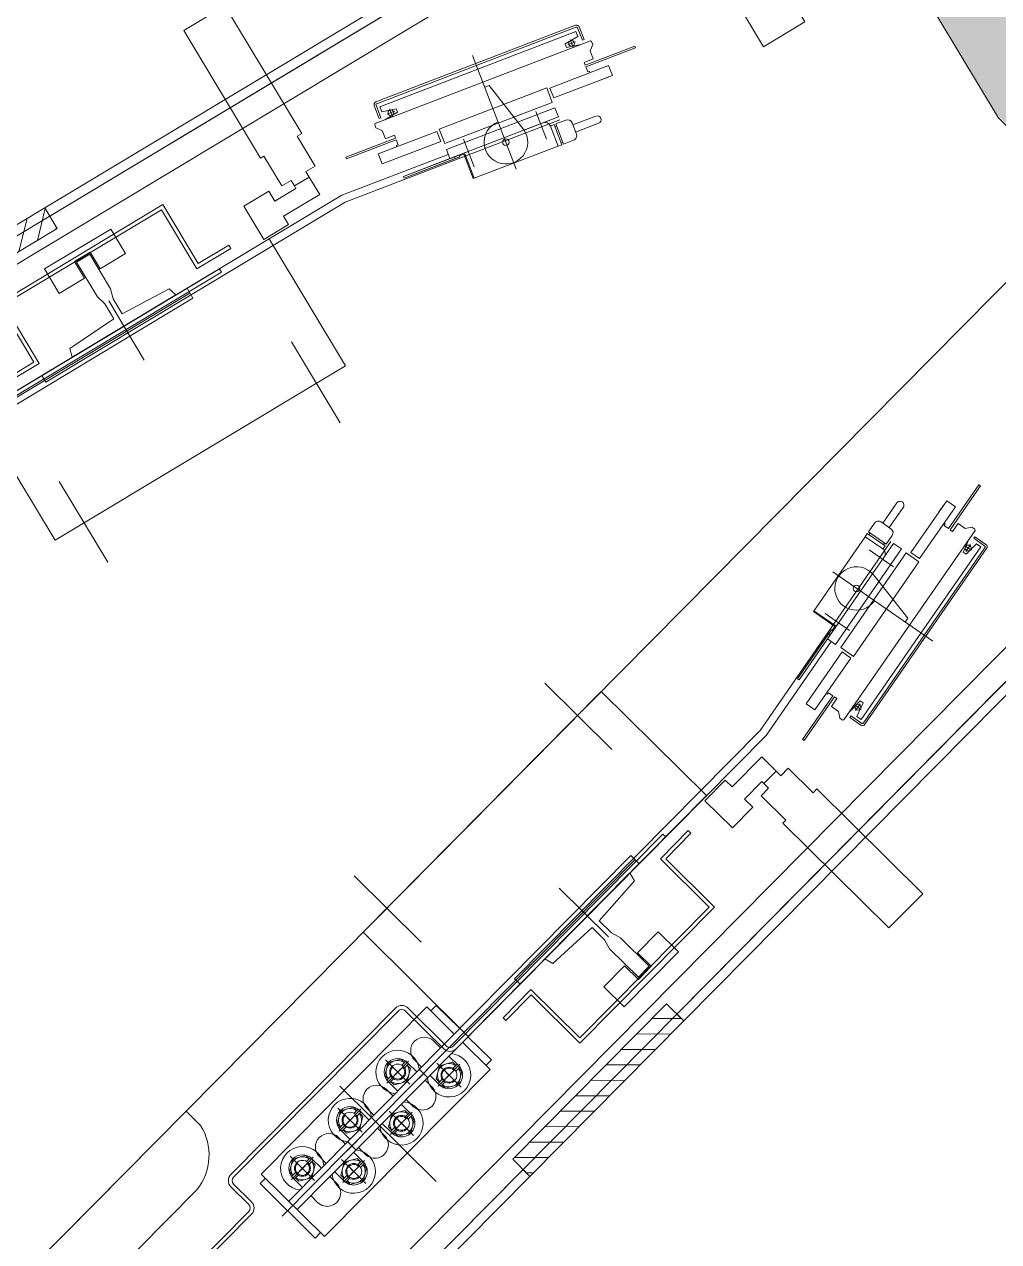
# Model space of a CAD drawing. Header units: centimetres. Extents: x 139057 to 200038, y 34824 to 80516.
# Drawn here: x 164981.1 to 165081.7, y 54705.5 to 54831.3 of the extents above; entities that cross this region are included whole.
import ezdxf

# ---------------------------------------------------------------- set-up
doc = ezdxf.new("R2010")
doc.units = ezdxf.units.CM
doc.header["$LTSCALE"] = 100
doc.linetypes.add('ACAD_ISO10W100', pattern=[18, 12, -3, 0, -3])
doc.layers.get('0').update_dxf_attribs({"lineweight": 0})
doc.layers.add('410_STRUTTURE_001-AM_0', color=7, linetype='Continuous', lineweight=0)
doc.layers.add('448_RAMPE_SCALE_ASCENS_001-AM_0', color=216, linetype='Continuous', lineweight=0)
doc.layers.add('_retini_strutture', color=7, linetype='Continuous')

# ---------------------------------------------------------------- blocks, each defined once
blk = doc.blocks.new('ShaftLight')
at = {"ltscale": 0.25}
blk.add_lwpolyline([(21.23997806452098, -290), (0, -290), (0, 290), (21.23997806452098, 290), (21.23997806452098, 290, -0.3204378042070283), (65, 240.0668209494688), (65, 240.0668209494652), (65, -240.066820949467), (65, -240.0668209494688, -0.3204378042070308), (21.23997806452098, -290.0000000000036)], format="xyb", close=True, dxfattribs=at)
blk = doc.blocks.new('AP1-2')
h = blk.add_hatch()
h.set_pattern_fill('ANSI31', color=256, scale=5, angle=15.34524588088531, style=0)
h.set_pattern_definition([(150.3452458808853, (14867029.82111044, 36739366.71833694), (7.854514465389945, 13.79573222097979), [])])
h.paths.add_polyline_path([(14862173.37049774, 36749960.51841115), (14862197.47921624, 36749967.13427787), (14862137.67178115, 36750185.07709309), (14862113.56306265, 36750178.46122637)])
h = blk.add_hatch()
h.set_pattern_fill('ANSI31', color=256, scale=5, style=0)
h.set_pattern_definition([(74.64524564820047, (14865287.06199875, 36738645.01329304), (-15.30833884970249, 4.203615903325286), [])])
h.paths.add_polyline_path([(14861210.22877433, 36749558.29772824), (14861231.95638932, 36749570.66343673), (14861120.17038447, 36749767.08107627), (14861098.44276948, 36749754.71536776)])
for p, q in [((14861926.08507797, 36750823.85723292), (14862334.94564091, 36749333.93842974)), ((14861956.80966319, 36750806.36438113), (14862359.0543594, 36749340.55429645)), ((14860972.37478458, 36750582.743667), (14861912.16863297, 36748931.44492887)), ((14860796.47118594, 36750356.06565066), (14861560.67197134, 36749013.29904414)), ((14862071.89853737, 36749846.60423134), (14861934.71845796, 36750346.4988192)), ((14861944.7057106, 36750332.77728162), (14862077.68462981, 36749848.19203933)), ((14860787.10927945, 36750321.97232717), (14861538.94435635, 36749000.93333564)), ((14861933.13352571, 36750329.60166564), (14862066.11244492, 36749845.01642335)), ((14862011.26132901, 36750090.2435704), (14861863.7159718, 36750049.75446612)), ((14862103.88346301, 36749752.72151143), (14862011.26132901, 36750090.2435704)), ((14861863.7159718, 36750049.75446612), (14861956.3381058, 36749712.23240714)), ((14861095.69524753, 36749975.7946248), (14861175.65287067, 36750021.30043214)), ((14861096.9528484, 36749985.71523163), (14861166.48121635, 36750025.28549889)), ((14861170.43824307, 36750018.3326621), (14861166.48121635, 36750025.28549889)), ((14861175.65287067, 36750021.30043214), (14861295.84755745, 36749810.10801449)), ((14861384.22480029, 36749561.8224673), (14861127.82167554, 36750012.34484274)), ((14861130.4594315, 36749995.57975842), (14861379.01017269, 36749558.85469725)), ((14861140.88868669, 36750001.51529851), (14861389.43942788, 36749564.79023734)), ((14861161.28153414, 36749989.94394881), (14861164.75795253, 36749991.92246217)), ((14861169.87351467, 36749978.8905389), (14861161.95946122, 36749992.79621249)), ((14861164.75795253, 36749991.92246217), (14861167.65469714, 36749986.83263238)), ((14861165.67618378, 36749990.30905078), (14861169.95930787, 36749992.74667976)), ((14861169.95930787, 36749992.74667976), (14861181.91618125, 36749985.74431024)), ((14861100.90987512, 36749978.76239484), (14861096.9528484, 36749985.71523163)), ((14861150.78125351, 36749984.13320652), (14861162.9487179, 36749991.05800329)), ((14861157.83084808, 36749972.03676756), (14861157.91664129, 36749985.89290842)), ((14861157.91664129, 36749985.89290842), (14861162.19976538, 36749988.33053742)), ((14861164.17827874, 36749984.85411902), (14861161.28153414, 36749989.94394881)), ((14861166.39709627, 36749976.91202554), (14861173.34993307, 36749980.86905227)), ((14861171.85202803, 36749975.4141205), (14861167.89500131, 36749982.3669573)), ((14861169.87351467, 36749978.8905389), (14861185.38703177, 36749987.71965478)), ((14861181.91618125, 36749985.74431024), (14861181.83038805, 36749971.88816938)), ((14861215.88993431, 36749764.60220715), (14861095.69524753, 36749975.7946248)), ((14861131.66095232, 36749973.25138303), (14861140.35199832, 36749978.19766644)), ((14861169.87351467, 36749978.8905389), (14861154.35999757, 36749970.06142302)), ((14861169.78772146, 36749965.03439804), (14861157.83084808, 36749972.03676756)), ((14861176.79831144, 36749966.72307451), (14861164.63084705, 36749959.79827774)), ((14861174.07084556, 36749967.47202703), (14861169.78772146, 36749965.03439804)), ((14861169.87351467, 36749978.8905389), (14861177.78756812, 36749964.98486532)), ((14861172.0923322, 36749970.94844542), (14861174.98907681, 36749965.85861564)), ((14861174.98907681, 36749965.85861564), (14861178.4654952, 36749967.837129)), ((14861178.4654952, 36749967.837129), (14861175.56875059, 36749972.92695879)), ((14861181.83038805, 36749971.88816938), (14861177.54726396, 36749969.45054039)), ((14861168.09324543, 36749953.71454555), (14861176.78429143, 36749958.66082896)), ((14861147.30576048, 36749941.71866757), (14861143.82934208, 36749939.74015421)), ((14861152.42132262, 36749928.6867443), (14861144.50726917, 36749942.59241789)), ((14861145.49652585, 36749940.85420869), (14861157.66399024, 36749947.77900546)), ((14861154.20159185, 36749953.86273766), (14861145.51054586, 36749948.91645425)), ((14861150.20250509, 36749936.62883777), (14861147.30576048, 36749941.71866757)), ((14861152.50711582, 36749942.54288516), (14861148.22399173, 36749940.10525617)), ((14861164.4639892, 36749935.54051563), (14861152.50711582, 36749942.54288516)), ((14861140.46444924, 36749935.68911383), (14861140.37865603, 36749921.83297297)), ((14861144.74757333, 36749938.12674281), (14861140.46444924, 36749935.68911383)), ((14861143.82934208, 36749939.74015421), (14861146.72608669, 36749934.65032441)), ((14861155.89774102, 36749930.66525766), (14861148.94490422, 36749926.70823094)), ((14861154.39983598, 36749925.2103259), (14861150.44280926, 36749932.16316269)), ((14861152.42132262, 36749928.6867443), (14861167.93483972, 36749937.51586018)), ((14861164.378196, 36749921.68437477), (14861164.4639892, 36749935.54051563)), ((14861181.4734375, 36749917.56864569), (14861175.01083133, 36749928.92400139)), ((14861190.63388496, 36749934.32590017), (14861181.94283897, 36749929.37961677)), ((14861185.40523736, 36749923.29588457), (14861197.57270175, 36749930.22068134)), ((14861195.90551798, 36749929.10662685), (14861199.38193638, 36749931.08514021)), ((14861198.80226259, 36749924.01679707), (14861195.90551798, 36749929.10662685)), ((14861204.49749852, 36749918.05321695), (14861196.58344506, 36749931.95889054)), ((14861199.38193638, 36749931.08514021), (14861202.27868099, 36749925.99531043)), ((14861200.30016763, 36749929.47172882), (14861204.58329172, 36749931.90935781)), ((14861204.58329172, 36749931.90935781), (14861216.5401651, 36749924.90698829)), ((14862087.05997042, 36749929.57446542), (14862018.16248385, 36749910.66775407)), ((14861119.57937641, 36749849.5886042), (14861241.2322489, 36749918.82418126)), ((14861152.42132262, 36749928.6867443), (14861136.90780552, 36749919.85762842)), ((14861140.37865603, 36749921.83297297), (14861152.33552941, 36749914.83060344)), ((14861152.33552941, 36749914.83060344), (14861156.61865351, 36749917.26823243)), ((14861152.42132262, 36749928.6867443), (14861160.33537607, 36749914.78107071)), ((14861157.53688475, 36749915.65482103), (14861154.64014015, 36749920.74465083)), ((14861161.01330315, 36749917.6333344), (14861157.53688475, 36749915.65482103)), ((14861158.11655854, 36749922.72316419), (14861161.01330315, 36749917.6333344)), ((14861171.51358378, 36749923.44407668), (14861159.34611939, 36749916.51927991)), ((14861160.09507191, 36749919.24674579), (14861164.378196, 36749921.68437477)), ((14861166.28493617, 36749912.41406108), (14861174.97598216, 36749917.36034448)), ((14861183.91981227, 36749926.47762662), (14861172.56445657, 36749920.01502045)), ((14861204.49749852, 36749918.05321695), (14861188.98398142, 36749909.22410107)), ((14861192.45483193, 36749911.19944561), (14861192.54062513, 36749925.05558647)), ((14861192.54062513, 36749925.05558647), (14861196.82374923, 36749927.49321546)), ((14861201.02108012, 36749916.07470359), (14861207.97391691, 36749920.03173031)), ((14861206.47601188, 36749914.57679855), (14861202.51898515, 36749921.52963535)), ((14861204.49749852, 36749918.05321695), (14861220.01101561, 36749926.88233283)), ((14861204.49749852, 36749918.05321695), (14861212.41155197, 36749904.14754336)), ((14861216.5401651, 36749924.90698829), (14861216.4543719, 36749911.05084743)), ((14861204.41170531, 36749904.19707609), (14861192.45483193, 36749911.19944561)), ((14861211.42229529, 36749905.88575256), (14861199.25483089, 36749898.96095579)), ((14861208.69482941, 36749906.63470507), (14861204.41170531, 36749904.19707609)), ((14861206.71631604, 36749910.11112347), (14861209.61306065, 36749905.02129368)), ((14861209.61306065, 36749905.02129368), (14861213.08947905, 36749906.99980704)), ((14861213.08947905, 36749906.99980704), (14861210.19273444, 36749912.08963683)), ((14861216.4543719, 36749911.05084743), (14861212.1712478, 36749908.61321844)), ((14861188.8255757, 36749893.0254157), (14861180.13452971, 36749888.0791323)), ((14861202.71722928, 36749892.8772236), (14861211.40827527, 36749897.823507)), ((14861181.92974433, 36749880.88134561), (14861178.45332593, 36749878.90283225)), ((14861178.45332593, 36749878.90283225), (14861181.35007054, 36749873.81300246)), ((14861187.04530647, 36749867.84942234), (14861179.13125302, 36749881.75509594)), ((14861180.1205097, 36749880.01688673), (14861192.28797409, 36749886.94168351)), ((14861184.82648894, 36749875.79151582), (14861181.92974433, 36749880.88134561)), ((14861187.13109967, 36749881.7055632), (14861182.84797558, 36749879.26793422)), ((14861199.08797305, 36749874.70319368), (14861187.13109967, 36749881.7055632)), ((14861187.04530647, 36749867.84942234), (14861171.53178937, 36749859.02030646)), ((14861175.08843309, 36749874.85179187), (14861175.00263988, 36749860.99565101)), ((14861179.37155718, 36749877.28942086), (14861175.08843309, 36749874.85179187)), ((14861190.52172486, 36749869.82793571), (14861183.56888807, 36749865.87090898)), ((14861189.02381983, 36749864.37300394), (14861185.0667931, 36749871.32584074)), ((14861187.04530647, 36749867.84942234), (14861202.55882356, 36749876.67853823)), ((14861187.04530647, 36749867.84942234), (14861194.95935992, 36749853.94374876)), ((14861199.00217985, 36749860.84705282), (14861199.08797305, 36749874.70319368)), ((14861225.25786881, 36749873.48857822), (14861216.56682282, 36749868.54229482)), ((14861220.0292212, 36749862.45856262), (14861232.19668559, 36749869.38335939)), ((14861227.16460898, 36749864.21826452), (14861231.44773308, 36749866.6558935)), ((14861230.52950183, 36749868.2693049), (14861234.00592023, 36749870.24781826)), ((14861233.42624644, 36749863.17947511), (14861230.52950183, 36749868.2693049)), ((14861239.12148236, 36749857.215895), (14861231.20742891, 36749871.12156858)), ((14861234.00592023, 36749870.24781826), (14861236.90266484, 36749865.15798847)), ((14861234.92415147, 36749868.63440687), (14861239.20727557, 36749871.07203586)), ((14861239.12148236, 36749857.215895), (14861254.63499946, 36749866.04501088)), ((14861239.20727557, 36749871.07203586), (14861251.16414895, 36749864.06966633)), ((14861175.00263988, 36749860.99565101), (14861186.95951326, 36749853.99328148)), ((14861186.95951326, 36749853.99328148), (14861191.24263735, 36749856.43091047)), ((14861192.1608686, 36749854.81749908), (14861189.26412399, 36749859.90732887)), ((14861195.637287, 36749856.79601244), (14861192.1608686, 36749854.81749908)), ((14861192.74054239, 36749861.88584223), (14861195.637287, 36749856.79601244)), ((14861206.13756763, 36749862.60675472), (14861193.97010324, 36749855.68195795)), ((14861194.71905575, 36749858.40942384), (14861199.00217985, 36749860.84705282)), ((14861200.90892002, 36749851.57673912), (14861209.59996601, 36749856.52302253)), ((14861239.12148236, 36749857.215895), (14861223.60796526, 36749848.38677911)), ((14861227.07881578, 36749850.36212366), (14861227.16460898, 36749864.21826452)), ((14861235.64506397, 36749855.23738163), (14861242.59790076, 36749859.19440836)), ((14861241.09999573, 36749853.7394766), (14861237.142969, 36749860.6923134)), ((14861239.12148236, 36749857.215895), (14861247.03553581, 36749843.3102214)), ((14861251.16414895, 36749864.06966633), (14861251.07835574, 36749850.21352547)), ((14861239.03568916, 36749843.35975414), (14861227.07881578, 36749850.36212366)), ((14861246.04627913, 36749845.04843061), (14861233.87881474, 36749838.12363383)), ((14861243.31881325, 36749845.79738312), (14861239.03568916, 36749843.35975414)), ((14861241.34029989, 36749849.27380152), (14861244.2370445, 36749844.18397173)), ((14861244.2370445, 36749844.18397173), (14861247.7134629, 36749846.16248509)), ((14861247.7134629, 36749846.16248509), (14861244.81671829, 36749851.25231488)), ((14861251.07835574, 36749850.21352547), (14861246.79523165, 36749847.77589648)), ((14861254.88958851, 36749777.01766649), (14861387.86259226, 36749852.69580252)), ((14861387.86259226, 36749852.69580252), (14861560.98251128, 36749548.50919262)), ((14862066.11244492, 36749845.01642335), (14862077.68462981, 36749848.19203933)), ((14861223.44955955, 36749832.18809374), (14861214.75851356, 36749827.24181034)), ((14861235.85578804, 36749835.22164369), (14861224.50043234, 36749828.75903752)), ((14861233.40941327, 36749826.31266276), (14861226.9468071, 36749837.66801846)), ((14861237.34121313, 36749832.03990164), (14861246.03225912, 36749836.98618504)), ((14861213.99554103, 36749816.4520989), (14861209.71241693, 36749814.01446991)), ((14861216.55372818, 36749820.04402366), (14861213.07730978, 36749818.0655103)), ((14861213.07730978, 36749818.0655103), (14861215.97405439, 36749812.97568051)), ((14861221.66929031, 36749807.01210039), (14861213.75523686, 36749820.91777398)), ((14861214.74449354, 36749819.17956478), (14861226.91195793, 36749826.10436155)), ((14861219.45047279, 36749814.95419387), (14861216.55372818, 36749820.04402366)), ((14861221.75508352, 36749820.86824125), (14861217.47195942, 36749818.43061227)), ((14861221.66929031, 36749807.01210039), (14861237.18280741, 36749815.84121627)), ((14861233.7119569, 36749813.86587173), (14861221.75508352, 36749820.86824125)), ((14861221.66929031, 36749807.01210039), (14861206.15577321, 36749798.18298451)), ((14861209.71241693, 36749814.01446991), (14861209.62662373, 36749800.15832905)), ((14861225.14570871, 36749808.99061375), (14861218.19287192, 36749805.03358703)), ((14861223.64780368, 36749803.53568199), (14861219.69077695, 36749810.48851879)), ((14861221.66929031, 36749807.01210039), (14861229.58334376, 36749793.1064268)), ((14861233.62616369, 36749800.00973087), (14861233.7119569, 36749813.86587173)), ((14861259.88185266, 36749812.65125626), (14861251.19080666, 36749807.70497286)), ((14861295.84755745, 36749810.10801449), (14861261.08337348, 36749790.32288087)), ((14861294.58995658, 36749800.18740766), (14861290.63292986, 36749807.14024445)), ((14861209.62662373, 36749800.15832905), (14861221.58349711, 36749793.15595953)), ((14861221.58349711, 36749793.15595953), (14861225.8666212, 36749795.59358852)), ((14861226.78485245, 36749793.98017713), (14861223.88810784, 36749799.07000691)), ((14861230.26127085, 36749795.95869049), (14861226.78485245, 36749793.98017713)), ((14861227.36452624, 36749801.04852027), (14861230.26127085, 36749795.95869049)), ((14861240.76155147, 36749801.76943277), (14861228.59408708, 36749794.844636)), ((14861229.3430396, 36749797.57210188), (14861233.62616369, 36749800.00973087)), ((14861294.58995658, 36749800.18740766), (14861265.0404002, 36749783.37004407)), ((14861250.65411829, 36749784.38734078), (14861215.88993431, 36749764.60220715)), ((14861225.06158863, 36749760.6171404), (14861221.10456191, 36749767.5699772)), ((14861254.61114501, 36749777.43450399), (14861225.06158863, 36749760.6171404)), ((14861428.00950753, 36749472.83105659), (14861254.88958851, 36749777.01766649)), ((14861956.3381058, 36749712.23240714), (14862103.88346301, 36749752.72151143)), ((14861314.84319129, 36749609.78204535), (14861376.93600058, 36749645.12055725)), ((14861389.43942788, 36749564.79023734), (14861379.01017269, 36749558.85469725)), ((14861560.98251128, 36749548.50919262), (14861428.00950753, 36749472.83105659))]:
    blk.add_line(p, q)
at = {"ltscale": 0.25}
for p, q in [((14861065.7067508, 36750170.0798068), (14861138.50976356, 36750042.1586425)), ((14861069.1831692, 36750172.05832016), (14861141.98618196, 36750044.13715586)), ((14862002.60597009, 36750106.53383361), (14862084.11344694, 36749809.51442142)), ((14862006.46336505, 36750107.59237227), (14862087.97084191, 36749810.57296008)), ((14861148.80484666, 36750042.26477457), (14861171.40156624, 36750055.12511143)), ((14861150.78336002, 36750038.78835617), (14861173.3800796, 36750051.64869303)), ((14861180.1987443, 36750049.77631173), (14861299.89880275, 36749839.4529987)), ((14861183.6751627, 36750051.7548251), (14861303.37522114, 36749841.43151206)), ((14862023.65877349, 36750014.83599167), (14862031.37356342, 36750016.95306899)), ((14862031.37356342, 36750016.95306899), (14862127.03899485, 36749668.34099916)), ((14862023.65877349, 36750014.83599167), (14862119.13898466, 36749666.8988785)), ((14861298.02642145, 36749832.634334), (14861249.35656389, 36749804.93514692)), ((14861300.00493481, 36749829.1579156), (14861251.33507725, 36749801.45872852)), ((14862087.97084191, 36749810.57296008), (14862084.11344694, 36749809.51442142)), ((14861245.98627756, 36749792.66155045), (14861398.33180649, 36749524.97733386)), ((14861249.46269596, 36749794.64006382), (14861401.80822488, 36749526.95584722)), ((14861299.40304987, 36749714.90502886), (14861292.45021307, 36749710.94800214)), ((14861292.45021307, 36749710.94800214), (14861471.25835823, 36749396.76668947)), ((14861299.40304987, 36749714.90502886), (14861477.86500004, 36749401.3320106)), ((14862119.13898466, 36749666.8988785), (14862141.26414587, 36749430.42733238)), ((14862127.03899485, 36749668.34099916), (14862138.02491113, 36749550.92460691)), ((14862163.93224965, 36749653.68102472), (14862161.94094676, 36749653.49471097)), ((14862161.94094676, 36749653.49471097), (14862167.06457452, 36749598.73388156)), ((14862163.93224965, 36749653.68102472), (14862169.05587741, 36749598.9201953)), ((14862157.99898488, 36749620.48394097), (14862147.04681899, 36749619.45921542)), ((14862153.10201544, 36749554.74187156), (14862147.04681899, 36749619.45921542)), ((14862164.05418132, 36749555.76659711), (14862157.99898488, 36749620.48394097)), ((14862184.58459893, 36749615.43863372), (14862180.07212606, 36749609.99459215)), ((14862188.06937899, 36749615.76468275), (14862184.58459893, 36749615.43863372)), ((14862189.1581873, 36749614.86218818), (14862188.06937899, 36749615.76468275)), ((14862189.1581873, 36749614.86218818), (14862200.24385464, 36749496.37966635)), ((14862180.07212606, 36749609.99459215), (14862171.11126306, 36749609.15618034)), ((14862171.11126306, 36749609.15618034), (14862172.04283174, 36749599.1996659)), ((14862190.13633442, 36749604.40784802), (14862194.16709064, 36749589.7194674)), ((14862193.15533013, 36749609.71215428), (14862207.09445035, 36749611.01635043)), ((14862207.09445035, 36749611.01635043), (14862193.15533013, 36749609.71215428)), ((14862193.34164387, 36749607.72085139), (14862193.15533013, 36749609.71215428)), ((14862193.15533013, 36749609.71215428), (14862193.34164387, 36749607.72085139)), ((14862193.34164387, 36749607.72085139), (14862207.28076408, 36749609.02504755)), ((14862193.34164387, 36749607.72085139), (14862207.28076408, 36749609.02504755)), ((14862199.09719742, 36749605.24625984), (14862197.86114725, 36749590.06509714)), ((14862204.57328036, 36749605.75862261), (14862199.09719742, 36749605.24625984)), ((14862204.57328036, 36749605.75862261), (14862214.68080058, 36749497.73044094)), ((14862208.57917535, 36749605.88233723), (14862208.3695724, 36749608.12255298)), ((14862208.3695724, 36749608.12255298), (14862208.57917535, 36749605.88233723)), ((14862208.57917535, 36749605.88233723), (14862228.74763736, 36749390.3237996)), ((14862208.57917535, 36749605.88233723), (14862228.74763736, 36749390.3237996)), ((14862210.36087528, 36749608.30886671), (14862230.9485432, 36749388.2698976)), ((14862230.9485432, 36749388.2698976), (14862210.36087528, 36749608.30886671)), ((14862126.63299712, 36749601.47934121), (14862128.62430001, 36749601.66565494)), ((14862132.36214453, 36749540.2467774), (14862126.63299712, 36749601.47934121)), ((14862134.35344742, 36749540.43309114), (14862128.62430001, 36749601.66565494)), ((14862161.40217785, 36749600.21282167), (14862159.90870068, 36749600.07308637)), ((14862161.58849158, 36749598.22151878), (14862161.40217785, 36749600.21282167)), ((14862167.06457452, 36749598.73388156), (14862161.58849158, 36749598.22151878)), ((14862172.04283174, 36749599.1996659), (14862169.05587741, 36749598.9201953)), ((14862191.22649623, 36749595.97668035), (14862199.58996836, 36749596.75919805)), ((14862197.86114725, 36749590.06509714), (14862194.16709064, 36749589.7194674)), ((14862195.79949114, 36749592.18620314), (14862195.01697344, 36749600.54967526)), ((14862165.62799881, 36749552.90074671), (14862149.69757571, 36749551.41023681)), ((14862149.69757571, 36749551.41023681), (14862160.78324305, 36749432.92771498)), ((14862164.05418132, 36749555.76659711), (14862153.10201544, 36749554.74187156)), ((14862176.71366615, 36749434.41822488), (14862165.62799881, 36749552.90074671)), ((14862134.35344742, 36749540.43309114), (14862132.36214453, 36749540.2467774)), ((14862133.8235194, 36749535.36232812), (14862133.35779597, 36749540.33993427)), ((14862143.37839317, 36749551.32117426), (14862133.42187873, 36749550.38960558)), ((14862133.42187873, 36749550.38960558), (14862135.23843767, 36749530.97440242)), ((14862143.37839317, 36749551.32117426), (14862154.55721738, 36749431.84300099)), ((14861398.33180649, 36749524.97733386), (14861401.80822488, 36749526.95584722)), ((14862133.8235194, 36749535.36232812), (14862106.94093041, 36749532.84709267)), ((14862106.94093041, 36749532.84709267), (14862115.69773696, 36749439.25520587)), ((14862107.03408728, 36749531.85144123), (14862134.91232771, 36749534.45983354)), ((14862104.25309893, 36749487.39841267), (14862229.46622452, 36749499.11382043)), ((14862195.23355604, 36749490.88904636), (14862144.87350125, 36749470.46838956)), ((14862195.23355604, 36749490.88904636), (14862194.7677717, 36749495.86730357)), ((14862211.32952198, 36749377.89714452), (14862200.24385464, 36749496.37966635)), ((14862224.7883208, 36749389.70225927), (14862214.68080058, 36749497.73044094)), ((14862141.05491135, 36749468.80850403), (14862144.60070294, 36749430.9114323)), ((14862156.36356472, 36749451.92744139), (14862125.88983881, 36749449.07620575)), ((14862115.921017, 36749435.2586266), (14862115.54838953, 36749439.24123237)), ((14862137.60206873, 36749441.30465697), (14862115.69773696, 36749439.25520587)), ((14862138.1240442, 36749437.33602476), (14862137.75141673, 36749441.31863053)), ((14862115.921017, 36749435.2586266), (14862138.1240442, 36749437.33602476)), ((14862116.10733074, 36749433.2673237), (14862138.31035794, 36749435.34472187)), ((14862117.13205629, 36749422.31515782), (14862116.10733074, 36749433.2673237)), ((14862118.1484162, 36749433.45829529), (14862117.96210246, 36749435.44959817)), ((14862136.26927248, 36749435.15375029), (14862136.08295874, 36749437.14505318)), ((14862139.33508349, 36749424.39255599), (14862138.31035794, 36749435.34472187)), ((14862154.55721738, 36749431.84300099), (14862144.60070294, 36749430.9114323)), ((14862160.78324305, 36749432.92771498), (14862176.71366615, 36749434.41822488)), ((14862175.69878988, 36749431.31016661), (14862164.74662399, 36749430.28544106)), ((14862170.80182044, 36749365.5680972), (14862164.74662399, 36749430.28544106)), ((14862181.75398633, 36749366.59282276), (14862175.69878988, 36749431.31016661)), ((14862134.82261061, 36749418.94851442), (14862122.57609785, 36749417.80268494)), ((14862124.71674846, 36749418.00297221), (14862127.08264323, 36749392.71652164)), ((14862132.68196001, 36749418.74822716), (14862135.04785478, 36749393.46177658)), ((14861477.86500004, 36749401.3320106), (14861629.4004341, 36749218.45137437)), ((14862210.35137487, 36749388.35148468), (14862211.58742503, 36749403.53264738)), ((14862215.28148164, 36749403.87827712), (14862211.58742503, 36749403.53264738)), ((14862219.31223786, 36749389.18989649), (14862215.28148164, 36749403.87827712)), ((14861471.25835823, 36749396.76668947), (14861546.50100055, 36749305.96005811)), ((14862186.62751689, 36749389.64707833), (14862181.15143395, 36749389.13471555)), ((14862181.33774769, 36749387.14341266), (14862181.15143395, 36749389.13471555)), ((14862186.62751689, 36749389.64707833), (14862191.75114466, 36749334.88624891)), ((14862191.60577411, 36749390.11286267), (14862188.61881978, 36749389.83339206)), ((14862188.61881978, 36749389.83339206), (14862193.74244754, 36749335.07256264)), ((14862192.5373428, 36749380.15634823), (14862191.60577411, 36749390.11286267)), ((14862224.7883208, 36749389.70225927), (14862219.31223786, 36749389.18989649)), ((14862228.74763736, 36749390.3237996), (14862228.95724032, 36749388.08358385)), ((14862228.74763736, 36749390.3237996), (14862228.95724032, 36749388.08358385)), ((14862170.38261453, 36749370.0485287), (14862169.54420272, 36749379.0093917)), ((14862181.33774769, 36749387.14341266), (14862179.84427052, 36749387.00367736)), ((14862201.49820579, 36749380.99476004), (14862192.5373428, 36749380.15634823)), ((14862206.94224736, 36749376.48228717), (14862201.49820579, 36749380.99476004)), ((14862210.42702741, 36749376.80833621), (14862206.94224736, 36749376.48228717)), ((14862211.32952198, 36749377.89714452), (14862210.42702741, 36749376.80833621)), ((14862214.11562552, 36749385.69057938), (14862228.05474574, 36749386.99477554)), ((14862228.05474574, 36749386.99477554), (14862214.11562552, 36749385.69057938)), ((14862214.11562552, 36749385.69057938), (14862214.30193926, 36749383.6992765)), ((14862214.11562552, 36749385.69057938), (14862214.30193926, 36749383.6992765)), ((14862214.30193926, 36749383.6992765), (14862228.24105948, 36749385.00347266)), ((14862214.30193926, 36749383.6992765), (14862228.24105948, 36749385.00347266)), ((14862181.75398633, 36749366.59282276), (14862170.80182044, 36749365.5680972)), ((14861455.5310054, 36749360.31566104), (14861457.07102468, 36749361.59172556)), ((14861455.5310054, 36749360.31566104), (14861490.62277941, 36749317.96513098)), ((14861457.07102468, 36749361.59172556), (14861492.16279868, 36749319.24119548)), ((14861483.19714042, 36749341.03263812), (14861491.66724643, 36749348.05099291)), ((14861524.66923697, 36749290.98201167), (14861483.19714042, 36749341.03263812)), ((14861533.13934298, 36749298.00036647), (14861491.66724643, 36749348.05099291)), ((14861518.81597453, 36749349.76754832), (14861517.27595526, 36749348.49148381)), ((14861556.51493892, 36749301.13589109), (14861517.27595526, 36749348.49148381)), ((14861558.05495819, 36749302.4119556), (14861518.81597453, 36749349.76754832)), ((14861495.12178718, 36749324.29039216), (14861496.27680164, 36749325.24744055)), ((14862193.74244754, 36749335.07256264), (14862191.75114466, 36749334.88624891)), ((14861465.13512063, 36749315.02757243), (14861465.26709802, 36749316.43561432)), ((14861465.13512063, 36749315.02757243), (14861541.06095894, 36749223.39642555)), ((14861465.26709802, 36749316.43561432), (14861467.96213175, 36749318.66872721)), ((14861467.96213175, 36749318.66872721), (14861475.00234121, 36749318.0088403)), ((14861475.00234121, 36749318.0088403), (14861481.93242795, 36749323.75113059)), ((14861481.93242795, 36749323.75113059), (14861488.3127505, 36749316.05103421)), ((14861488.3127505, 36749316.05103421), (14861490.62277941, 36749317.96513098)), ((14861492.16279868, 36749319.24119548), (14861496.39785169, 36749322.75037289)), ((14861496.39785169, 36749322.75037289), (14861495.12178718, 36749324.29039216)), ((14861581.90298508, 36749314.38123991), (14861560.34271523, 36749296.51633678)), ((14861560.47469261, 36749297.92437868), (14861581.26495283, 36749315.15124955)), ((14861581.26495283, 36749315.15124955), (14861641.24040198, 36749242.7698401)), ((14861465.9492643, 36749308.55940653), (14861455.16912938, 36749299.62695497)), ((14861455.16912938, 36749299.62695497), (14861465.9492643, 36749308.55940653)), ((14861467.22532881, 36749307.01938725), (14861456.44519388, 36749298.08693569)), ((14861467.22532881, 36749307.01938725), (14861456.44519388, 36749298.08693569)), ((14861460.66931956, 36749297.69100354), (14861464.90437257, 36749301.20018094)), ((14861464.90437257, 36749301.20018094), (14861476.51145851, 36749291.33757089)), ((14861467.22532881, 36749307.01938725), (14861465.9492643, 36749308.55940653)), ((14861465.9492643, 36749308.55940653), (14861467.22532881, 36749307.01938725)), ((14861477.02421694, 36749300.20901322), (14861470.55613598, 36749294.84954229)), ((14861476.46991193, 36749294.29523728), (14861471.11044099, 36749300.76331823)), ((14861471.83445931, 36749306.94247124), (14861479.36834101, 36749293.70479215)), ((14861542.43452, 36749302.45566493), (14861550.13461637, 36749308.83598747)), ((14861542.43452, 36749302.45566493), (14861618.99839055, 36749210.0545084)), ((14861550.13461637, 36749308.83598747), (14861562.57624534, 36749293.82079954)), ((14861556.51493892, 36749301.13589109), (14861558.05495819, 36749302.4119556)), ((14861560.47469261, 36749297.92437868), (14861557.28494856, 36749301.77392334)), ((14861454.77319723, 36749295.40282929), (14861595.7783255, 36749125.23069938)), ((14861595.7783255, 36749125.23069938), (14861454.77319723, 36749295.40282929)), ((14861457.74878908, 36749294.94637211), (14861456.3132165, 36749296.6788938)), ((14861456.3132165, 36749296.6788938), (14861457.74878908, 36749294.94637211)), ((14861457.74878908, 36749294.94637211), (14861595.8827722, 36749128.23928557)), ((14861457.74878908, 36749294.94637211), (14861595.8827722, 36749128.23928557)), ((14861460.66931956, 36749297.69100354), (14861529.89581919, 36749214.14495786)), ((14861476.51145851, 36749291.33757089), (14861479.36834101, 36749293.70479215)), ((14861524.66923697, 36749290.98201167), (14861533.13934298, 36749298.00036647)), ((14861525.5823212, 36749287.84254082), (14861537.90247541, 36749298.0510569)), ((14861601.50815951, 36749196.21139394), (14861525.5823212, 36749287.84254082)), ((14861537.90247541, 36749298.0510569), (14861613.82831371, 36749206.41991002)), ((14861615.2975881, 36749284.90911522), (14861518.46117607, 36749204.67017888)), ((14861548.48617322, 36749223.05555476), (14861598.53920704, 36749244.21759976)), ((14861602.41332743, 36749245.74339134), (14861626.69848693, 36749216.43483095)), ((14861603.52141124, 36749222.98164065), (14861627.08895868, 36749242.50977991)), ((14861624.30018995, 36749228.73313049), (14861641.24040198, 36749242.7698401)), ((14861643.90803223, 36749239.7855062), (14861626.73681731, 36749225.55738693)), ((14861645.18409673, 36749238.24548693), (14861628.01288182, 36749224.01736765)), ((14861643.90803223, 36749239.7855062), (14861641.35590321, 36749242.86554475)), ((14861643.60557698, 36749236.9375208), (14861642.32951247, 36749238.47754008)), ((14861652.20245154, 36749229.77538091), (14861645.18409673, 36749238.24548693)), ((14861548.48617322, 36749223.05555476), (14861545.29601194, 36749226.90560295)), ((14861626.73681731, 36749225.55738693), (14861624.18468829, 36749228.63742547)), ((14861629.59140157, 36749225.32533377), (14861628.31533706, 36749226.86535305)), ((14861599.12231882, 36749130.59891217), (14861529.89581919, 36749214.14495786)), ((14861616.98679724, 36749131.76527867), (14861541.06095894, 36749223.39642555)), ((14861618.99839055, 36749210.0545084), (14861626.69848693, 36749216.43483095)), ((14861635.03123662, 36749215.54726163), (14861628.01288182, 36749224.01736765)), ((14861642.07144608, 36749214.88737472), (14861651.54256462, 36749222.73517145)), ((14861643.7269668, 36749216.25914407), (14861659.93100202, 36749196.70329371)), ((14861649.8870439, 36749221.36340211), (14861666.09107913, 36749201.80755175)), ((14861613.82831371, 36749206.41991002), (14861601.50815951, 36749196.21139394)), ((14861604.4232688, 36749194.73080696), (14861612.89337481, 36749201.74916176)), ((14861654.36547136, 36749151.69853532), (14861612.89337481, 36749201.74916176)), ((14861645.89536535, 36749144.68018052), (14861604.4232688, 36749194.73080696)), ((14861651.49432622, 36749155.16357869), (14861645.75203593, 36749162.09366543)), ((14861595.82349012, 36749147.34576865), (14861598.68037263, 36749149.71298992)), ((14861610.28745856, 36749139.85037987), (14861598.68037263, 36749149.71298992)), ((14861622.29952397, 36749154.34901031), (14861624.60955288, 36749156.26310708)), ((14861628.67984652, 36749146.64891393), (14861622.29952397, 36749154.34901031)), ((14861624.60955288, 36749156.26310708), (14861659.70132689, 36749113.912577)), ((14861626.14957216, 36749157.53917158), (14861630.38462516, 36749161.04834899)), ((14861626.14957216, 36749157.53917158), (14861661.24134616, 36749115.18864151)), ((14861631.66068967, 36749159.5083297), (14861630.38462516, 36749161.04834899)), ((14861631.66068967, 36749159.5083297), (14861632.81570413, 36749160.46537809)), ((14861645.89536535, 36749144.68018052), (14861654.36547136, 36749151.69853532)), ((14861603.35737183, 36749134.10808957), (14861595.82349012, 36749147.34576865)), ((14861621.08987286, 36749133.86641418), (14861621.74975978, 36749140.90662364)), ((14861621.74975978, 36749140.90662364), (14861628.67984652, 36749146.64891393)), ((14861595.8827722, 36749128.23928557), (14861597.31834478, 36749126.50676388)), ((14861595.8827722, 36749128.23928557), (14861597.31834478, 36749126.50676388)), ((14861609.5065216, 36749135.30723806), (14861598.72638667, 36749126.3747865)), ((14861598.72638667, 36749126.3747865), (14861609.5065216, 36749135.30723806)), ((14861599.12231882, 36749130.59891217), (14861603.35737183, 36749134.10808957)), ((14861610.78258611, 36749133.76721879), (14861600.00245118, 36749124.83476722)), ((14861610.78258611, 36749133.76721879), (14861600.00245118, 36749124.83476722)), ((14861609.5065216, 36749135.30723806), (14861610.78258611, 36749133.76721879)), ((14861609.5065216, 36749135.30723806), (14861610.78258611, 36749133.76721879)), ((14861616.98679724, 36749131.76527867), (14861618.39483913, 36749131.63330129)), ((14861618.39483913, 36749131.63330129), (14861621.08987286, 36749133.86641418)), ((14861659.70132689, 36749113.912577), (14861661.24134616, 36749115.18864151))]:
    blk.add_line(p, q, dxfattribs=at)
at = {"color": 1, "linetype": 'ACAD_ISO10W100', "ltscale": 0.25}
for p, q in [((14862148.96991625, 36749531.5850679), (14862118.43728934, 36749528.72832127)), ((14862214.43159884, 36749393.04806925), (14862213.64908114, 36749401.41154138)), ((14862209.85860393, 36749396.83854647), (14862218.22207605, 36749397.62106416)), ((14861552.43327844, 36749284.54466678), (14861576.04637831, 36749304.11055092)), ((14861604.63569515, 36749146.20101852), (14861598.16761419, 36749140.84154758)), ((14861604.08139014, 36749140.28724258), (14861598.7219192, 36749146.75532353))]:
    blk.add_line(p, q, dxfattribs=at)
for points in [[(14861107.13381547, 36749759.66165117), (14861098.44276948, 36749754.71536776), (14860778.41823345, 36750317.02604377), (14860787.10927945, 36750321.97232717)], [(14862137.67178115, 36750185.07709309), (14862113.56306265, 36750178.46122637), (14862173.37049774, 36749960.51841115), (14862197.47921624, 36749967.13427787)], [(14862037.01166092, 36750056.86812425), (14862046.80314366, 36750021.18722086), (14862115.27190419, 36750039.97628234), (14862167.66956857, 36749849.03523183), (14862099.20080804, 36749830.24617036), (14862108.99229077, 36749794.56526699), (14862105.13489581, 36749793.50672831), (14862094.2848744, 36749833.04502665), (14862162.75363494, 36749851.83408812), (14862112.47304791, 36750035.0603487), (14862044.00428738, 36750016.27128723), (14862033.15426596, 36750055.80958557)], [(14861921.1956222, 36750029.23399364), (14861827.17162006, 36750003.43211346)], [(14862074.1120628, 36749861.21074467), (14862082.12961478, 36749866.00332854), (14862070.46775423, 36749919.83641324), (14862087.82603155, 36749924.59983727), (14862098.26342295, 36749924.35313774), (14862138.76607003, 36749935.46779382), (14862134.53191533, 36749950.89737366), (14862094.02926826, 36749939.78271758), (14862085.17968486, 36749934.24332467), (14862067.82140755, 36749929.47990064), (14862050.37345456, 36749981.72517733), (14862041.03272923, 36749981.75433716)], [(14862129.39392774, 36749899.71289278), (14862157.84221557, 36749907.5196155), (14862136.67144208, 36749984.66751469), (14862108.22315425, 36749976.86079197), (14862116.29451164, 36749947.4481554), (14862135.58148644, 36749952.74084877), (14862140.60954515, 36749934.41822271), (14862121.32257035, 36749929.12552934)], [(14862359.0543594, 36749340.55429645), (14862368.6978468, 36749343.20064314), (14862197.47921624, 36749967.13427787), (14862187.83572884, 36749964.48793118)], [(14861361.71935418, 36749797.54572453), (14861446.45705264, 36749845.77198768)], [(14864349.76163481, 36749757.21908112), (14864336.52990138, 36749805.43651811), (14862157.10174915, 36749207.36216715), (14862170.33348258, 36749159.14473016)], [(14861098.44276948, 36749754.71536776), (14861120.17038447, 36749767.08107627), (14861231.95638932, 36749570.66343674), (14861210.22877433, 36749558.29772824)], [(14861995.2933294, 36749759.21634647), (14861901.26932725, 36749733.41446628)], [(14861260.27442017, 36749735.20853366), (14861278.57566875, 36749703.05166347), (14861216.86924218, 36749667.93305133), (14861314.80565351, 36749495.85034058), (14861376.51208009, 36749530.96895273), (14861394.81332867, 36749498.81208254), (14861398.28974707, 36749500.7905959), (14861378.00998513, 36749536.42388449), (14861316.30355855, 36749501.30527234), (14861222.32417393, 36749666.43514629), (14861284.03060051, 36749701.55375843), (14861263.75083857, 36749737.18704702)], [(14861372.36381927, 36749570.60532406), (14861363.30530702, 36749568.3264305), (14861333.49343452, 36749614.64329846), (14861317.84955173, 36749605.73998834), (14861310.64239075, 36749598.18639114), (14861274.13999756, 36749577.41200086), (14861266.22594412, 36749591.31767445), (14861302.72833731, 36749612.09206474), (14861312.90326833, 36749614.43103433), (14861328.54715112, 36749623.33434445), (14861303.94990622, 36749672.61898246), (14861310.53527676, 36749679.24339902)], [(14861306.04653954, 36749558.75127796), (14861280.40795385, 36749544.15974192), (14861240.83768664, 36749613.6881099), (14861266.47627233, 36749628.27964593), (14861281.56243671, 36749601.77195564), (14861264.18034471, 36749591.87938884), (14861273.57828317, 36749575.36640145), (14861290.96037517, 36749585.25896825)], [(14861500.21528939, 36749554.19643661), (14861584.95298786, 36749602.42269976)], [(14861538.94435635, 36749000.93333564), (14861530.25331035, 36748995.98705224), (14861210.22877433, 36749558.29772824), (14861218.91982033, 36749563.24401164)]]:
    blk.add_lwpolyline(points, close=True)
at = {"ltscale": 0.25}
for points in [[(14862335.09510981, 36749779.53403106), (14862348.24745266, 36749731.60589863), (14862199.73774657, 36749690.85216021), (14862198.27431687, 36749696.18500874), (14862163.5577622, 36749686.6581608), (14862160.64678088, 36749697.26599695), (14862154.28207919, 36749695.51940816), (14862149.51865522, 36749712.87768549), (14862155.88335691, 36749714.62427428), (14862152.97237559, 36749725.23211043), (14862187.68893027, 36749734.75895838), (14862186.58540371, 36749738.78029262), (14862335.09510981, 36749779.53403106)], [(14861245.50375789, 36749328.31161122), (14861270.08678642, 36749285.11711263), (14861403.92889473, 36749361.28987709), (14861401.1936, 36749366.09602553), (14861432.48136558, 36749383.90264579), (14861427.04045383, 36749393.46279638), (14861432.77654419, 36749396.72734343), (14861423.87323405, 36749412.37122622), (14861418.1371437, 36749409.10667917), (14861412.69623195, 36749418.66682976), (14861381.40846637, 36749400.8602095), (14861379.34586619, 36749404.48437568), (14861245.50375789, 36749328.31161122)]]:
    blk.add_lwpolyline(points, dxfattribs=at)
for points in [[(14862149.51865522, 36749712.87768549), (14862146.625609, 36749712.0837815), (14862139.87742504, 36749736.67467439), (14862151.44960993, 36749739.85029037), (14862143.51056997, 36749768.7807526), (14862104.93662034, 36749758.195366), (14862112.87566029, 36749729.26490377), (14862122.5191477, 36749731.91125042), (14862134.03075563, 36749689.9620802), (14862154.28207919, 36749695.51940816)], [(14861423.87323405, 36749412.37122622), (14861426.48054785, 36749413.85511124), (14861413.86752516, 36749436.01727852), (14861403.43826997, 36749430.08173843), (14861388.59941975, 36749456.15487642), (14861423.36360373, 36749475.94001004), (14861438.20245395, 36749449.86687206), (14861429.51140795, 36749444.92058866), (14861451.02774077, 36749407.11453859), (14861432.77654419, 36749396.72734343)]]:
    blk.add_lwpolyline(points)
for points in [[(14862128.62430001, 36749601.66565494), (14862126.63299712, 36749601.47934121), (14862131.89636019, 36749545.22503462), (14862133.88766308, 36749545.41134836), (14862133.42187873, 36749550.38960558)], [(14862132.36214453, 36749540.2467774), (14862134.35344742, 36749540.43309114), (14862133.88766308, 36749545.41134836), (14862131.89636019, 36749545.22503462)], [(14862154.55721738, 36749431.84300099), (14862144.60070294, 36749430.9114323), (14862133.42187873, 36749550.38960558), (14862143.37839317, 36749551.32117426)], [(14861517.27595526, 36749348.49148381), (14861518.81597453, 36749349.76754832), (14861554.86479692, 36749306.26200379), (14861553.32477765, 36749304.98593928), (14861550.13461637, 36749308.83598747)], [(14861618.99839055, 36749210.0545084), (14861626.69848693, 36749216.43483095), (14861550.13461637, 36749308.83598747), (14861542.43452, 36749302.45566493)], [(14861558.05495819, 36749302.4119556), (14861556.51493892, 36749301.13589109), (14861553.32477765, 36749304.98593928), (14861554.86479692, 36749306.26200379)]]:
    blk.add_lwpolyline(points, close=True, dxfattribs=at)
for centre, radius in [((14861169.87351467, 36749978.8905389), 8.246211251236003), ((14861152.42132262, 36749928.6867443), 8.246211251236003), ((14861204.49749852, 36749918.05321695), 8.24621125123601), ((14861187.04530647, 36749867.84942234), 8.24621125123601), ((14861239.12148236, 36749857.215895), 8.246211251236009), ((14861221.66929031, 36749807.01210039), 8.24621125123601)]:
    blk.add_circle(centre, radius)
for centre, radius in [((14862195.40823229, 36749596.3679392), 2.999999999999542), ((14862134.03303362, 36749490.1847346), 3.40000000000084), ((14862214.04033999, 36749397.22980531), 3.000000000000302), ((14861473.79017646, 36749297.52927776), 2.999999999999542), ((14861592.26659984, 36749265.82557049), 3.40000000000084), ((14861601.40165467, 36749143.52128305), 3.000000000000301)]:
    blk.add_circle(centre, radius, dxfattribs=at)
for centre, radius, start, end in [((14861175.8532213, 36750047.30317003), 8.999999999999998, 29.64524564820044, 119.6452455954129), ((14861146.33170495, 36750046.61029757), 4.999999999999999, 209.6452456482004, 299.6452455954129), ((14861175.8532213, 36750047.30317003), 4.999999999999999, 29.64524564820044, 119.6452455954129), ((14861295.55327975, 36749836.97985699), 8.999999999999998, 299.6452455954129, 29.64524564820044), ((14861295.55327975, 36749836.97985699), 4.999999999999999, 299.6452455954129, 29.64524564820044), ((14861253.80821895, 36749797.11320552), 8.999999999999998, 119.6452455954129, 209.6452456482004), ((14861253.80821895, 36749797.11320552), 4.999999999999999, 119.6452455954129, 209.6452456482004), ((14862207.37392095, 36749608.0293961), 2.999999999999328, 5.345245576193578, 95.34524567250935), ((14862207.37392095, 36749608.0293961), 2.999999999999328, 5.345245576193578, 95.34524567250935), ((14862207.37392095, 36749608.0293961), 0.9999999999992184, 5.345245576193578, 95.34524567250935), ((14862207.37392095, 36749608.0293961), 0.9999999999992184, 5.345245576193578, 95.34524567250935), ((14862134.03303362, 36749490.1847346), 22.49999999999952, 5.345245576193578, 298.8029349821334), ((14862137.04312752, 36749447.27856564), 5.99999999999952, 275.3452456725093, 5.345245576193578), ((14862122.11031351, 36749422.78094216), 5.000000000001346, 185.3452455761936, 275.3452456725093), ((14862134.35682627, 36749423.92677164), 5.000000000000482, 275.3452456725093, 5.345245576193578), ((14862131.06524901, 36749393.08914911), 3.999999999998546, 185.3452455761936, 5.345245576193578), ((14862227.96158887, 36749387.99042699), 0.9999999999999684, 275.3452456725093, 5.345245576193578), ((14862227.96158887, 36749387.99042699), 0.9999999999999684, 275.3452456725093, 5.345245576193578), ((14862227.96158887, 36749387.99042699), 2.999999999999331, 275.3452456725093, 5.345245576193578), ((14862227.96158887, 36749387.99042699), 2.999999999999331, 275.3452456725093, 5.345245576193578), ((14861457.08322614, 36749297.31692605), 2.999999999999328, 129.6452456803239, 219.6452458446774), ((14861457.08322614, 36749297.31692605), 2.999999999999328, 129.6452456803239, 219.6452458446774), ((14861457.08322614, 36749297.31692605), 0.9999999999992183, 129.6452456803239, 219.6452458446774), ((14861457.08322614, 36749297.31692605), 0.9999999999992183, 129.6452456803239, 219.6452458446774), ((14861592.26659984, 36749265.82557049), 22.49999999999952, 286.1875565086719, 219.6452458446774), ((14861620.47199642, 36749233.35318832), 5.999999999999519, 219.6452458446774, 309.645245680324), ((14861648.35240335, 36749226.58521964), 5.000000000001346, 309.645245680324, 39.64524584467741), ((14861638.88128481, 36749218.73742291), 5.000000000000481, 219.6452458446774, 309.645245680324), ((14861663.01104058, 36749199.25542273), 3.999999999998546, 219.6452458446774, 39.64524584467741), ((14861598.08835441, 36749127.14479613), 2.99999999999933, 219.6452458446774, 309.645245680324), ((14861598.08835441, 36749127.14479613), 2.99999999999933, 219.6452458446774, 309.645245680324), ((14861598.08835441, 36749127.14479613), 0.9999999999999682, 219.6452458446774, 309.645245680324), ((14861598.08835441, 36749127.14479613), 0.9999999999999682, 219.6452458446774, 309.645245680324)]:
    blk.add_arc(centre, radius, start, end, dxfattribs=at)
at = {"linetype": 'Continuous', "ltscale": 0.25}
blk.add_arc((14861146.33170495, 36750046.61029757), 8.999999999999998, 209.6452456482004, 299.6452455954129, dxfattribs=at)
for centre, radius, start, end in [((14861169.87351467, 36749978.8905389), 22.50000000000002, 261.1666505347649, 158.12384061672), ((14861169.87351467, 36749978.8905389), 14, 299.6452455954129, 119.6452455954129), ((14861169.87351467, 36749978.8905389), 12, 129.239313868773, 290.0511774385593), ((14861169.87351467, 36749978.8905389), 7.246211251236004, 29.64524564820044, 299.6452455954129), ((14861169.87351467, 36749978.8905389), 12, 309.239313868773, 110.0511774385593), ((14861138.58574909, 36749961.08391864), 14, 119.6452455954129, 299.6452455954129), ((14861183.7090882, 36749946.49336457), 14, 299.6452455954129, 119.6452455954129), ((14861152.42132262, 36749928.6867443), 22.50000000000004, 81.16665053476493, 338.12384061672), ((14861152.42132262, 36749928.6867443), 14, 119.6452455954129, 299.6452455954129), ((14861152.42132262, 36749928.6867443), 12, 129.239313868773, 290.0511774385593), ((14861152.42132262, 36749928.6867443), 7.24621125123599, 299.6452455954129, 209.6452456482004), ((14861152.42132262, 36749928.6867443), 11.99999999999999, 309.239313868773, 110.0511774385593), ((14861204.49749852, 36749918.05321695), 22.50000000000003, 261.1666505347649, 158.12384061672), ((14861204.49749852, 36749918.05321695), 14, 299.6452455954129, 119.6452455954129), ((14861204.49749852, 36749918.05321695), 12, 309.239313868773, 110.0511774385593), ((14861204.49749852, 36749918.05321695), 12, 129.239313868773, 290.0511774385593), ((14861204.49749852, 36749918.05321695), 7.246211251236011, 29.64524564820044, 299.6452455954129), ((14861173.20973294, 36749900.24659669), 14, 119.6452455954129, 299.6452455954129), ((14861218.33307204, 36749885.65604261), 14, 299.6452455954129, 119.6452455954129), ((14861187.04530647, 36749867.84942234), 22.50000000000003, 81.16665053476493, 338.12384061672), ((14861187.04530647, 36749867.84942234), 14, 119.6452455954129, 299.6452455954129), ((14861187.04530647, 36749867.84942234), 12, 309.239313868773, 110.0511774385593), ((14861239.12148236, 36749857.215895), 22.50000000000003, 261.1666505347649, 158.12384061672), ((14861187.04530647, 36749867.84942234), 12, 129.239313868773, 290.0511774385593), ((14861187.04530647, 36749867.84942234), 7.24621125123599, 299.6452455954129, 209.6452456482004), ((14861239.12148236, 36749857.215895), 12, 129.239313868773, 290.0511774385593), ((14861239.12148236, 36749857.215895), 14, 299.6452455954129, 119.6452455954129), ((14861239.12148236, 36749857.215895), 12, 309.239313868773, 110.0511774385593), ((14861239.12148236, 36749857.215895), 7.246211251236011, 29.64524564820044, 299.6452455954129), ((14861207.83371679, 36749839.40927473), 14, 119.6452455954129, 299.6452455954129), ((14861221.66929031, 36749807.01210039), 22.50000000000004, 81.16665053476493, 338.12384061672), ((14861252.95705589, 36749824.81872065), 14.00000000000001, 299.6452455954129, 119.6452455954129), ((14861221.66929031, 36749807.01210039), 14.00000000000001, 119.6452455954129, 299.6452455954129), ((14861221.66929031, 36749807.01210039), 12, 129.239313868773, 290.0511774385593), ((14861221.66929031, 36749807.01210039), 12, 309.239313868773, 110.0511774385593), ((14861221.66929031, 36749807.01210039), 7.24621125123599, 299.6452455954129, 209.6452456482004)]:
    blk.add_arc(centre, radius, start, end)
at = {"xscale": -1, "rotation": 29.64524564820047}
blk.add_blockref('ShaftLight', (14861115.81700355, 36750330.70333328), dxfattribs=at)

msp = doc.modelspace()

# ---------------------------------------------------------------- hatches: boundary and pattern name
at = {"layer": '_retini_strutture'}
msp.add_hatch(color=256, dxfattribs=at).paths.add_polyline_path([(165061.8344544122, 54893.59732532662), (165044.6926301966, 54883.29444285643), (165081.5998961726, 54821.89568814796), (165132.5272788206, 54771.51200026435), (165146.5913715014, 54785.7317506091), (165097.4490678707, 54834.34941975933)])

# ---------------------------------------------------------------- linework, layer by layer
at = {"layer": '410_STRUTTURE_001-AM_0', "elevation": -3.490789228516181e-08}
msp.add_lwpolyline([(165051.2088820437, 54872.32322839063), (165081.6813910479, 54821.65323433441), (165123.6948312229, 54780.06727693391)], dxfattribs=at)

# ---------------------------------------------------------------- block references
at = {"layer": '448_RAMPE_SCALE_ASCENS_001-AM_0', "xscale": 0.1, "yscale": 0.1, "zscale": 0.1, "rotation": 105.66}
msp.add_blockref('AP1-2', (4104738.345010559, -384253.9906412198, -3.490789228516181e-08), dxfattribs=at)

doc.saveas('drawing.dxf')
